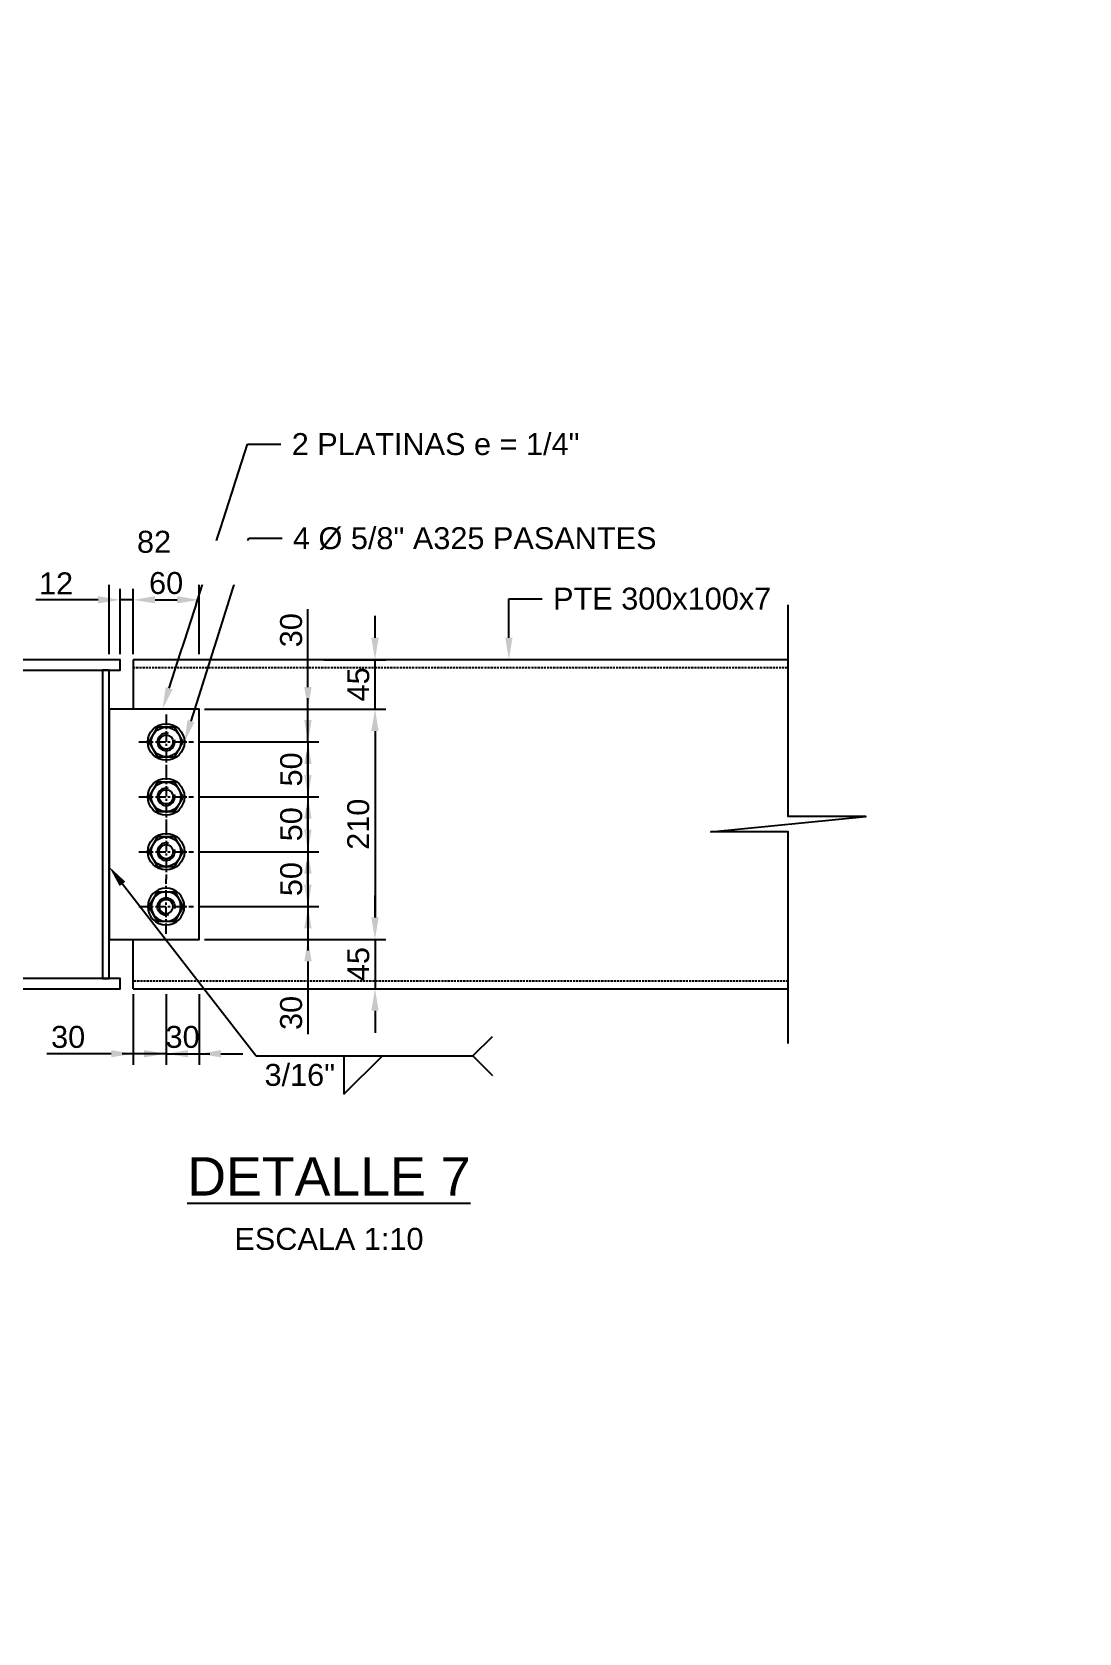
# Model space of a CAD drawing. Header units: millimetres. Extents: x -1367288 to 157996, y -18171 to 61708.
# Drawn here: x 30432 to 31386, y 13244 to 14703 of the extents above; entities that cross this region are included whole.
import ezdxf
from ezdxf import colors
from ezdxf.entities.mleader import LeaderData, LeaderLine
from ezdxf.enums import TextEntityAlignment as Align
from ezdxf.math import Vec2, Vec3

# ---------------------------------------------------------------- set-up
doc = ezdxf.new("R2010")
doc.units = ezdxf.units.MM
doc.header["$LTSCALE"] = 0.3
doc.linetypes.add('CENTER', pattern=[50.8, 31.75, -6.35, 6.35, -6.35])
doc.linetypes.add('HIDDEN', pattern=[9.525, 6.35, -3.175])
for name, color, linetype in [('EE-CENTROS', 8, 'CENTER'), ('EE-TEXTO 1', 4, 'Continuous'), ('EE-TEXTO 2', 2, 'Continuous'), ('SIM-COTAS', 1, 'Continuous'), ('SIM-OCULTOS', 8, 'HIDDEN'), ('SIM-PLATINAS', 2, 'Continuous'), ('SIM-PTE 300x1-4x150x3-8', 42, 'Continuous'), ('SIM-PTE 300x100x7', 213, 'Continuous')]:
    doc.layers.add(name, color=color, linetype=linetype)
doc.styles.add('ARIAL EE', font='arial.ttf')
doc.styles.get("Standard").update_dxf_attribs({"font": 'arial.ttf'})
doc.dimstyles.new('EE 1_STANDAR', dxfattribs={"dimtxt": 2, "dimasz": 2, "dimexe": 1, "dimexo": 0.5, "dimgap": 0.5, "dimtad": 1, "dimdec": 0, "dimdsep": 46, "dimtxsty": 'ARIAL EE', "dimcen": 1.5, "dimclrd": 256, "dimclre": 256, "dimclrt": 2, "dimadec": 0, "dimazin": 0, "dimtfac": 1, "dimtdec": 0, "dimtix": 1, "dimtmove": 0, "dimatfit": 2, "dimfxl": 1, "dimlwd": -1, "dimlwe": -1, "dimarcsym": 0})

# ---------------------------------------------------------------- blocks, each defined once
blk = doc.blocks.new('TUERCA 5-8')
blk.add_lwpolyline([(919700.1, -652089.1), (919692.3, -652102.6), (919700.1, -652116.1), (919715.7, -652116.1), (919723.5, -652102.6), (919715.7, -652089.1)], close=True)
for radius in [16.7, 13.5, 6.44]:
    blk.add_circle((919707.9, -652102.6), radius)
blk.add_arc((919707.9, -652102.6), 7.94, 75, 15)
at = {"layer": 'EE-CENTROS'}
for p, q in [((919707.9, -652077.6), (919707.9, -652127.6)), ((919682.9, -652102.6), (919732.9, -652102.6))]:
    blk.add_line(p, q, dxfattribs=at)
blk = doc.blocks.new('TUER 5-8')
blk.add_blockref('TUERCA 5-8', (-919707.9, 652102.6))
blk = doc.blocks.new('*D496')
at = {"layer": 'SIM-COTAS', "transparency": 16777216}
for p, q in [((30744.2, 14151.1), (30744.2, 14171.1)), ((30697.6, 14131.1), (30754.2, 14131.1)), ((30744.2, 14086.1), (30744.2, 14131.1)), ((30588.8, 14086.1), (30754.2, 14086.1)), ((30744.2, 14066.1), (30744.2, 14046.1))]:
    blk.add_line(p, q, dxfattribs=at)
for points in [[(30740.8, 14151.1), (30747.5, 14151.1), (30744.2, 14131.1)], [(30740.8, 14066.1), (30747.5, 14066.1), (30744.2, 14086.1)]]:
    blk.add_solid(points, dxfattribs=at)
at = {"layer": 'SIM-COTAS', "color": 2, "transparency": 16777216, "insert": (30729, 14108.6), "char_height": 20, "attachment_point": 5, "rotation": 90, "style": 'ARIAL EE'}
blk.add_mtext('45', dxfattribs=at)
blk = doc.blocks.new('*D497')
at = {"layer": 'SIM-COTAS', "transparency": 16777216}
for p, q in [((30588.8, 14086.1), (30754.2, 14086.1)), ((30744.2, 14066.1), (30744.2, 13896.1)), ((30588.8, 13876.1), (30754.2, 13876.1))]:
    blk.add_line(p, q, dxfattribs=at)
for points in [[(30740.8, 14066.1), (30747.5, 14066.1), (30744.2, 14086.1)], [(30740.8, 13896.1), (30747.5, 13896.1), (30744.2, 13876.1)]]:
    blk.add_solid(points, dxfattribs=at)
at = {"layer": 'SIM-COTAS', "color": 2, "transparency": 16777216, "insert": (30729, 13981.1), "char_height": 20, "attachment_point": 5, "rotation": 90, "style": 'ARIAL EE'}
blk.add_mtext('210', dxfattribs=at)
blk = doc.blocks.new('*D498')
at = {"layer": 'SIM-COTAS', "transparency": 16777216}
for p, q in [((30744.2, 13896.1), (30744.2, 13916.1)), ((30588.8, 13876.1), (30754.2, 13876.1)), ((30744.2, 13876.1), (30744.2, 13831.1)), ((30697.6, 13831.1), (30754.2, 13831.1)), ((30744.2, 13811.1), (30744.2, 13791.1))]:
    blk.add_line(p, q, dxfattribs=at)
for points in [[(30740.8, 13896.1), (30747.5, 13896.1), (30744.2, 13876.1)], [(30740.8, 13811.1), (30747.5, 13811.1), (30744.2, 13831.1)]]:
    blk.add_solid(points, dxfattribs=at)
at = {"layer": 'SIM-COTAS', "color": 2, "transparency": 16777216, "insert": (30729, 13853.6), "char_height": 20, "attachment_point": 5, "rotation": 90, "style": 'ARIAL EE'}
blk.add_mtext('45', dxfattribs=at)
blk = doc.blocks.new('*D499')
at = {"layer": 'SIM-COTAS', "transparency": 16777216}
for p, q in [((30683.1, 14106.1), (30683.1, 14177.3)), ((30588.8, 14086.1), (30693.1, 14086.1)), ((30683.1, 14056.1), (30683.1, 14086.1)), ((30583.8, 14056.1), (30693.1, 14056.1)), ((30683.1, 14036.1), (30683.1, 14016.1))]:
    blk.add_line(p, q, dxfattribs=at)
for points in [[(30679.7, 14106.1), (30686.4, 14106.1), (30683.1, 14086.1)], [(30679.7, 14036.1), (30686.4, 14036.1), (30683.1, 14056.1)]]:
    blk.add_solid(points, dxfattribs=at)
at = {"layer": 'SIM-COTAS', "color": 2, "transparency": 16777216, "insert": (30667.8, 14158), "char_height": 20, "attachment_point": 5, "rotation": 90, "style": 'ARIAL EE'}
blk.add_mtext('30', dxfattribs=at)
blk = doc.blocks.new('*D500')
at = {"layer": 'SIM-COTAS', "transparency": 16777216}
for p, q in [((30683.1, 14076.1), (30683.1, 14096.1)), ((30583.8, 14056.1), (30693.1, 14056.1)), ((30683.1, 14056.1), (30683.1, 14006.1)), ((30583.8, 14006.1), (30693.1, 14006.1)), ((30683.1, 13986.1), (30683.1, 13966.1))]:
    blk.add_line(p, q, dxfattribs=at)
for points in [[(30679.7, 14076.1), (30686.4, 14076.1), (30683.1, 14056.1)], [(30679.7, 13986.1), (30686.4, 13986.1), (30683.1, 14006.1)]]:
    blk.add_solid(points, dxfattribs=at)
at = {"layer": 'SIM-COTAS', "color": 2, "transparency": 16777216, "insert": (30667.9, 14031.1), "char_height": 20, "attachment_point": 5, "rotation": 90, "style": 'ARIAL EE'}
blk.add_mtext('50', dxfattribs=at)
blk = doc.blocks.new('*D501')
at = {"layer": 'SIM-COTAS', "transparency": 16777216}
for p, q in [((30683.1, 14026.1), (30683.1, 14046.1)), ((30583.8, 14006.1), (30693.1, 14006.1)), ((30683.1, 14006.1), (30683.1, 13956.1)), ((30583.8, 13956.1), (30693.1, 13956.1)), ((30683.1, 13936.1), (30683.1, 13916.1))]:
    blk.add_line(p, q, dxfattribs=at)
for points in [[(30679.7, 14026.1), (30686.4, 14026.1), (30683.1, 14006.1)], [(30679.7, 13936.1), (30686.4, 13936.1), (30683.1, 13956.1)]]:
    blk.add_solid(points, dxfattribs=at)
at = {"layer": 'SIM-COTAS', "color": 2, "transparency": 16777216, "insert": (30667.9, 13981.1), "char_height": 20, "attachment_point": 5, "rotation": 90, "style": 'ARIAL EE'}
blk.add_mtext('50', dxfattribs=at)
blk = doc.blocks.new('*D502')
at = {"layer": 'SIM-COTAS', "transparency": 16777216}
for p, q in [((30683.1, 13976.1), (30683.1, 13996.1)), ((30583.8, 13956.1), (30693.1, 13956.1)), ((30683.1, 13956.1), (30683.1, 13906.1)), ((30583.8, 13906.1), (30693.1, 13906.1)), ((30683.1, 13886.1), (30683.1, 13866.1))]:
    blk.add_line(p, q, dxfattribs=at)
for points in [[(30679.7, 13976.1), (30686.4, 13976.1), (30683.1, 13956.1)], [(30679.7, 13886.1), (30686.4, 13886.1), (30683.1, 13906.1)]]:
    blk.add_solid(points, dxfattribs=at)
at = {"layer": 'SIM-COTAS', "color": 2, "transparency": 16777216, "insert": (30667.9, 13931.1), "char_height": 20, "attachment_point": 5, "rotation": 90, "style": 'ARIAL EE'}
blk.add_mtext('50', dxfattribs=at)
blk = doc.blocks.new('*D503')
at = {"layer": 'SIM-COTAS', "transparency": 16777216}
for p, q in [((30683.1, 13926.1), (30683.1, 13946.1)), ((30583.8, 13906.1), (30693.1, 13906.1)), ((30683.1, 13906.1), (30683.1, 13876.1)), ((30588.8, 13876.1), (30693.1, 13876.1)), ((30683.1, 13856.1), (30683.1, 13789.8))]:
    blk.add_line(p, q, dxfattribs=at)
for points in [[(30679.7, 13926.1), (30686.4, 13926.1), (30683.1, 13906.1)], [(30679.7, 13856.1), (30686.4, 13856.1), (30683.1, 13876.1)]]:
    blk.add_solid(points, dxfattribs=at)
at = {"layer": 'SIM-COTAS', "color": 2, "transparency": 16777216, "insert": (30667.8, 13809.1), "char_height": 20, "attachment_point": 5, "rotation": 90, "style": 'ARIAL EE'}
blk.add_mtext('30', dxfattribs=at)
blk = doc.blocks.new('*D504')
at = {"layer": 'SIM-COTAS', "transparency": 16777216}
for p, q in [((30501.8, 14136.1), (30501.8, 14233.3)), ((30583.8, 14136.1), (30583.8, 14233.3)), ((30521.8, 14223.3), (30563.8, 14223.3))]:
    blk.add_line(p, q, dxfattribs=at)
for points in [[(30521.8, 14226.6), (30521.8, 14219.9), (30501.8, 14223.3)], [(30563.8, 14226.6), (30563.8, 14219.9), (30583.8, 14223.3)]]:
    blk.add_solid(points, dxfattribs=at)
at = {"layer": 'SIM-COTAS', "color": 2, "transparency": 16777216, "insert": (30542.8, 14238.5), "char_height": 20, "attachment_point": 5, "style": 'ARIAL EE'}
blk.add_mtext('82', dxfattribs=at)
blk = doc.blocks.new('AWS-FILL-IZQ')
at = {"transparency": 16777216}
for p, q in [((20, 0), (21.78, 1.78)), ((8.25, -3.5), (11.75, 0)), ((8.25, 0), (8.25, -3.5)), ((8.25, 0), (20, 0)), ((20, 0), (21.78, -1.78))]:
    blk.add_line(p, q, dxfattribs=at)
at = {"layer": 'EE-TEXTO 2', "color": 2, "transparency": 16777216, "style": 'ARIAL EE'}
for tag, p, flags in [('OBSERVACION', (22.3, -1.07), 4), ('DE-TANTO-CADA-TANTO', (12.07, -2.68), 12)]:
    blk.add_attdef(tag, p, '', height=2, dxfattribs=dict(at, flags=flags))
at = {"layer": 'EE-TEXTO 2', "color": 2, "transparency": 16777216, "style": 'ARIAL EE', "flags": 12}
blk.add_attdef('VALOR_SOLDADURA', text='', height=2, dxfattribs=at).set_placement((7.44, -2.73), align=Align.RIGHT)
blk = doc.blocks.new('TÍTULO')
at = {"layer": 'EE-TEXTO 1', "style": 'ARIAL EE'}
blk.add_attdef('%%UVISTAENPLANTA', text='', height=3.5, dxfattribs=at).set_placement((-0.54, 3.5), align=Align.CENTER)
at = {"layer": 'EE-TEXTO 2', "style": 'ARIAL EE'}
for tag, p in [('SUBTITULO', (-0.77, -1.27)), ('ESCALA1:100', (-0.32, -5.15))]:
    blk.add_attdef(tag, text='', height=2, dxfattribs=at).set_placement(p, align=Align.CENTER)
blk = doc.blocks.new('*D517')
at = {"layer": 'SIM-COTAS', "transparency": 16777216}
for p, q in [((30511.8, 14136.1), (30511.8, 14195.7)), ((30523.8, 14136.1), (30523.8, 14195.7)), ((30491.8, 14185.7), (30435.2, 14185.7)), ((30523.8, 14185.7), (30511.8, 14185.7)), ((30543.8, 14185.7), (30563.8, 14185.7))]:
    blk.add_line(p, q, dxfattribs=at)
for points in [[(30491.8, 14189), (30491.8, 14182.4), (30511.8, 14185.7)], [(30543.8, 14189), (30543.8, 14182.4), (30523.8, 14185.7)]]:
    blk.add_solid(points, dxfattribs=at)
at = {"layer": 'SIM-COTAS', "color": 2, "transparency": 16777216, "insert": (30453.5, 14200.7), "char_height": 20, "attachment_point": 5, "style": 'ARIAL EE'}
blk.add_mtext('12', dxfattribs=at)
blk = doc.blocks.new('*D518')
at = {"layer": 'SIM-COTAS', "transparency": 16777216}
for p, q in [((30523.8, 14136.1), (30523.8, 14195.7)), ((30583.8, 14136.1), (30583.8, 14195.7)), ((30543.8, 14185.7), (30563.8, 14185.7))]:
    blk.add_line(p, q, dxfattribs=at)
for points in [[(30543.8, 14189), (30543.8, 14182.4), (30523.8, 14185.7)], [(30563.8, 14189), (30563.8, 14182.4), (30583.8, 14185.7)]]:
    blk.add_solid(points, dxfattribs=at)
at = {"layer": 'SIM-COTAS', "color": 2, "transparency": 16777216, "insert": (30553.8, 14200.9), "char_height": 20, "attachment_point": 5, "style": 'ARIAL EE'}
blk.add_mtext('60', dxfattribs=at)
blk = doc.blocks.new('*D519')
at = {"layer": 'SIM-COTAS', "transparency": 16777216}
for p, q in [((30523.8, 13826.1), (30523.8, 13761.9)), ((30553.8, 13826.1), (30553.8, 13761.9)), ((30503.8, 13771.9), (30445.2, 13771.9)), ((30553.8, 13771.9), (30523.8, 13771.9)), ((30573.8, 13771.9), (30593.8, 13771.9))]:
    blk.add_line(p, q, dxfattribs=at)
for points in [[(30503.8, 13775.2), (30503.8, 13768.6), (30523.8, 13771.9)], [(30573.8, 13775.2), (30573.8, 13768.6), (30553.8, 13771.9)]]:
    blk.add_solid(points, dxfattribs=at)
at = {"layer": 'SIM-COTAS', "color": 2, "transparency": 16777216, "insert": (30464.5, 13787.1), "char_height": 20, "attachment_point": 5, "style": 'ARIAL EE'}
blk.add_mtext('30', dxfattribs=at)
blk = doc.blocks.new('*D520')
at = {"layer": 'SIM-COTAS', "transparency": 16777216}
for p, q in [((30553.8, 13826.1), (30553.8, 13761.9)), ((30583.8, 13826.1), (30583.8, 13761.9)), ((30533.8, 13771.9), (30513.8, 13771.9)), ((30553.8, 13771.9), (30583.8, 13771.9)), ((30603.8, 13771.9), (30623.8, 13771.9))]:
    blk.add_line(p, q, dxfattribs=at)
for points in [[(30533.8, 13775.2), (30533.8, 13768.6), (30553.8, 13771.9)], [(30603.8, 13775.2), (30603.8, 13768.6), (30583.8, 13771.9)]]:
    blk.add_solid(points, dxfattribs=at)
at = {"layer": 'SIM-COTAS', "color": 2, "transparency": 16777216, "insert": (30568.8, 13787.1), "char_height": 20, "attachment_point": 5, "style": 'ARIAL EE'}
blk.add_mtext('30', dxfattribs=at)

msp = doc.modelspace()

# ---------------------------------------------------------------- linework, layer by layer
at = {"layer": 'SIM-OCULTOS'}
msp.add_line((31120.9, 13838.1, 2.1), (30523.8, 13838.1, 2.1), dxfattribs=at)
at = {"layer": 'SIM-PTE 300x1-4x150x3-8', "elevation": 2.1}
msp.add_lwpolyline([(30361.8, 13831.1), (30511.8, 13831.1), (30511.8, 13840.6), (30361.8, 13840.6)], close=True, dxfattribs=at)
at = {"layer": 'SIM-PTE 300x100x7'}
for p, q in [((30523.8, 13831.1, 2.1), (30523.8, 13876.1, 2.1)), ((31120.9, 13831.1, 2.1), (31120.9, 13840.6, 2.1)), ((30523.8, 13831.1, 2.1), (31120.9, 13831.1, 2.1))]:
    msp.add_line(p, q, dxfattribs=at)

# ---------------------------------------------------------------- block references
at = {"layer": 'EE-TEXTO 1'}
ref = msp.add_blockref('TÍTULO', (30702.2, 13660.1, 0.6), dxfattribs=dict(at, xscale=10, yscale=10, zscale=10))
ref.add_attrib('%%UTÍTULO', '%%uDETALLE 7', dxfattribs={"height": 35, "style": 'ARIAL EE'}).set_placement((30702.2, 13660.1, 0.6), align=Align.MIDDLE_CENTER)
ref.add_attrib('ESCALA', 'ESCALA 1:10', dxfattribs={"layer": 'EE-TEXTO 2', "height": 20, "style": 'ARIAL EE'}).set_placement((30702.2, 13603.1, 0.6), align=Align.MIDDLE_CENTER)

# ---------------------------------------------------------------- dimensions: what is measured, and where the dimension line sits
at = {"layer": 'SIM-COTAS'}
dim = msp.add_linear_dim(base=(30744.2, 13831.1, 4.5), p1=(30583.8, 13876.1, 2.1), p2=(30692.6, 13831.1, 2.1), angle=90, dimstyle='EE 1_STANDAR', dxfattribs=at)
dim.commit()
dim.dimension.update_dxf_attribs({"geometry": '*D498', "text_midpoint": (30744.2, 13853.6, 4.5), "dimtype": 160})
dim = msp.add_linear_dim(base=(30553.8, 13771.9, 4.5), p1=(30523.8, 13831.1, 2.1), p2=(30553.8, 13831.1, 4.5), dimstyle='EE 1_STANDAR', dxfattribs=at)
dim.commit()
dim.dimension.update_dxf_attribs({"geometry": '*D519', "text_midpoint": (30464.5, 13771.9, 4.5), "dimtype": 160})
dim = msp.add_linear_dim(base=(30583.8, 13771.9), p1=(30553.8, 13831.1, 4.5), p2=(30583.8, 13831.1, 2.1), dimstyle='EE 1_STANDAR', dxfattribs=at)
dim.commit()
dim.dimension.update_dxf_attribs({"geometry": '*D520', "text_midpoint": (30568.8, 13787.1)})

# ---------------------------------------------------------------- leaders
at = {"layer": 'SIM-COTAS', "linetype": 'Continuous'}
ml = msp.add_multileader_mtext('Standard', dxfattribs=at)
ml.set_content('\\A1;{\\C2;2 PLATINAS e = 1/4"}', color=256)
ml.set_leader_properties()
ml.build(insert=Vec2(0, 0))
ml.multileader.update_dxf_attribs({"dogleg_length": 0.0025, "arrow_head_size": 30, "scale": 15})
ctx = ml.context
ctx.base_point, ctx.scale, ctx.char_height, ctx.arrow_head_size, ctx.landing_gap_size, ctx.plane_origin = Vec3(27699.8, 14673.1, -2.5), 15, 30, 30, 15, Vec3(-2408.9, 20174, -2.5)
notes = []
notes.append((ctx, [(0, (1, 1, 0), (27654.3, 14673.1, -2.5), (1, 0), 45.6, [(0, [(27548.1, 14317.1, -2.5)], 0, [])])]))
ctx.mtext.insert, ctx.mtext.width, ctx.mtext.defined_height, ctx.mtext.flow_direction = Vec3(27714.8, 14688.4, -2.5), 241.873, 126.9, 5
ctx.mtext.has_bg_fill, ctx.mtext.bg_color, ctx.mtext.bg_scale_factor, ctx.mtext.bg_transparency, ctx.mtext.use_window_bg_color = 1, -1027028792, 1.5, 0, 1
ml = msp.add_multileader_mtext('Standard', dxfattribs=at)
ml.set_content('\\A1;{\\C2;4 Ø 5/8" A325 PASANTES}', color=256)
ml.set_leader_properties()
ml.build(insert=Vec2(0, 0))
ml.multileader.update_dxf_attribs({"dogleg_length": 0.0025, "arrow_head_size": 30, "scale": 15})
ctx = ml.context
ctx.base_point, ctx.scale, ctx.char_height, ctx.arrow_head_size, ctx.landing_gap_size, ctx.plane_origin = Vec3(27732.8, 13973.5, -2.5), 15, 30, 30, 15, Vec3(-2365.7, 19673.6, -2.5)
notes.append((ctx, [(0, (1, 1, 0), (27687.3, 13973.5, -2.5), (1, 0), 45.6, [(0, [(27569.1, 14123.6, -2.5)], 0, [])])]))
ctx.mtext.insert, ctx.mtext.width, ctx.mtext.defined_height, ctx.mtext.flow_direction = Vec3(27747.8, 13988.7, -2.5), 268.898, 126.9, 5
ctx.mtext.has_bg_fill, ctx.mtext.bg_color, ctx.mtext.bg_scale_factor, ctx.mtext.bg_transparency, ctx.mtext.use_window_bg_color = 1, -1027028792, 1.5, 0, 1
ml = msp.add_multileader_mtext('Standard', dxfattribs=at)
ml.set_content('\\A1;{\\C2;VIGA ARMADA TIPO1}', color=256)
ml.set_leader_properties()
ml.build(insert=Vec2(0, 0))
ml.multileader.update_dxf_attribs({"dogleg_length": 0.0025, "arrow_head_size": 100, "scale": 50})
ctx = ml.context
ctx.base_point, ctx.scale, ctx.char_height, ctx.arrow_head_size, ctx.landing_gap_size, ctx.plane_origin = Vec3(-11488.6, 13342.9, 2), 50, 100, 100, 50, Vec3(-15708.9, -2492.3, 2)
notes.append((ctx, [(0, (1, 1, 0), (-11680.8, 13342.9, 2), (1, 0), 192.2, [(0, [(-11680.8, 13782.8, 2)], 0, [])])]))
ctx.mtext.insert, ctx.mtext.width, ctx.mtext.defined_height, ctx.mtext.flow_direction = Vec3(-11438.6, 13393.7, 2), 1051.855, 411.1, 5
for ctx, leaders in notes:
    for number, flags, end, landing, length, lines in leaders:
        leader = LeaderData()
        leader.index, (leader.has_last_leader_line, leader.has_dogleg_vector, leader.attachment_direction) = number, flags
        leader.last_leader_point, leader.dogleg_vector, leader.dogleg_length = Vec3(end), Vec3(landing), length
        for number, points, colour, breaks in lines:
            line = LeaderLine()
            line.index, line.vertices, line.color, line.breaks = number, Vec3.list(points), colors.encode_raw_color(colour), breaks
            leader.lines.append(line)
        ctx.leaders.append(leader)

# ---------------------------------------------------------------- next in the draw order: leaders
ml = msp.add_multileader_mtext('Standard', dxfattribs=at)
ml.set_content('\\A1;{\\C2;PLATINA e = 5/8"}', color=256)
ml.set_leader_properties()
ml.build(insert=Vec2(0, 0))
ml.multileader.update_dxf_attribs({"dogleg_length": 0.0025, "arrow_head_size": 30, "scale": 15})
ctx = ml.context
ctx.base_point, ctx.scale, ctx.char_height, ctx.arrow_head_size, ctx.landing_gap_size, ctx.plane_origin = Vec3(27993.3, 14618.9, -2.5), 15, 30, 30, 15, Vec3(-2052.5, 20244.4, -2.5)
notes = []
notes.append((ctx, [(0, (1, 1, 0), (27947.7, 14618.9, -2.5), (1, 0), 45.6, [(0, [(27947.7, 14378.1, -2.5)], 0, [])])]))
ctx.mtext.insert, ctx.mtext.width, ctx.mtext.defined_height, ctx.mtext.flow_direction = Vec3(28008.3, 14634.1, -2.5), 180.376, 126.9, 5
ctx.mtext.has_bg_fill, ctx.mtext.bg_color, ctx.mtext.bg_scale_factor, ctx.mtext.bg_transparency, ctx.mtext.use_window_bg_color = 1, -1027028792, 1.5, 0, 1
ml = msp.add_multileader_mtext('Standard', dxfattribs=at)
ml.set_content('\\A1;{\\C2;VIGA ARMADA TIPO 1}', color=256)
ml.set_leader_properties()
ml.build(insert=Vec2(0, 0))
ml.multileader.update_dxf_attribs({"dogleg_length": 0.0025, "arrow_head_size": 30, "scale": 15})
ctx = ml.context
ctx.base_point, ctx.scale, ctx.char_height, ctx.arrow_head_size, ctx.landing_gap_size, ctx.plane_origin = Vec3(28149.8, 13963.5, -2.5), 15, 30, 30, 15, Vec3(-1896, 19928, -2.5)
notes.append((ctx, [(0, (1, 1, 0), (28104.2, 13963.5, -2.5), (1, 0), 45.6, [(0, [(28104.2, 14062.1, -2.5)], 0, [])])]))
ctx.mtext.insert, ctx.mtext.width, ctx.mtext.defined_height, ctx.mtext.flow_direction = Vec3(28164.8, 13978.8, -2.5), 300.989, 126.9, 5
ctx.mtext.has_bg_fill, ctx.mtext.bg_color, ctx.mtext.bg_scale_factor, ctx.mtext.bg_transparency, ctx.mtext.use_window_bg_color = 1, -1027028792, 1.5, 0, 1
for ctx, leaders in notes:
    for number, flags, end, landing, length, lines in leaders:
        leader = LeaderData()
        leader.index, (leader.has_last_leader_line, leader.has_dogleg_vector, leader.attachment_direction) = number, flags
        leader.last_leader_point, leader.dogleg_vector, leader.dogleg_length = Vec3(end), Vec3(landing), length
        for number, points, colour, breaks in lines:
            line = LeaderLine()
            line.index, line.vertices, line.color, line.breaks = number, Vec3.list(points), colors.encode_raw_color(colour), breaks
            leader.lines.append(line)
        ctx.leaders.append(leader)

# ---------------------------------------------------------------- next in the draw order: block references
msp.add_blockref('TUER 5-8', (30553.8, 13956.1, 2.1))
at = {"xscale": -1, "rotation": 180}
msp.add_blockref('TUER 5-8', (30553.8, 13906.1, 2.1), dxfattribs=at)

# ---------------------------------------------------------------- next in the draw order: dimensions: what is measured, and where the dimension line sits
at = {"layer": 'SIM-COTAS'}
dim = msp.add_linear_dim(base=(30683.1, 13876.1, 4.5), p1=(30578.8, 13906.1, 2.1), p2=(30583.8, 13876.1, 2.1), angle=90, dimstyle='EE 1_STANDAR', dxfattribs=at)
dim.commit()
dim.dimension.update_dxf_attribs({"geometry": '*D503', "text_midpoint": (30683.1, 13809.1, 4.5), "dimtype": 160})

# ---------------------------------------------------------------- next in the draw order: leaders
at = {"layer": 'SIM-COTAS', "linetype": 'Continuous'}
ml = msp.add_multileader_mtext('Standard', dxfattribs=at)
ml.set_content('\\A1;{\\C2;4 Ø 5/8" A325 PASANTES}', color=256)
ml.set_leader_properties()
ml.build(insert=Vec2(0, 0))
ml.multileader.update_dxf_attribs({"dogleg_length": 0.0025, "arrow_head_size": 20, "scale": 10})
ctx = ml.context
ctx.base_point, ctx.scale, ctx.char_height, ctx.arrow_head_size, ctx.landing_gap_size, ctx.plane_origin = Vec3(29516.7, 14175.9, 2.1), 10, 20, 20, 10, Vec3(-530.4, 19442.6, 2.1)
notes = []
notes.append((ctx, [(0, (1, 1, 0), (29486.4, 14175.9, 2.1), (1, 0), 30.4, [(0, [(29413.2, 13991.1, 2.1)], 0, [])])]))
ctx.mtext.insert, ctx.mtext.width, ctx.mtext.defined_height, ctx.mtext.flow_direction = Vec3(29526.7, 14186, 2.1), 179.266, 84.6, 5
ctx.mtext.has_bg_fill, ctx.mtext.bg_color, ctx.mtext.bg_scale_factor, ctx.mtext.bg_transparency, ctx.mtext.use_window_bg_color = 1, -1027028792, 1.5, 0, 1
at = {"layer": 'SIM-COTAS'}
ml = msp.add_multileader_block('Standard', dxfattribs=at)
ml.set_content('AWS-FILL-IZQ', color=256, scale=10)
ml.set_attribute('VALOR_SOLDADURA', '3/16"', width=0)
ml.set_attribute('DE-TANTO-CADA-TANTO', '', width=0)
ml.set_attribute('OBSERVACION', '', width=0)
ml.set_leader_properties(color=256)
ml.build(insert=Vec2(0, 0))
ml.multileader.update_dxf_attribs({"arrow_head_size": 20, "scale": 10, "block_connection_type": 1})
ctx = ml.context
ctx.base_point, ctx.scale, ctx.char_height, ctx.arrow_head_size, ctx.landing_gap_size, ctx.plane_origin = Vec3(30715.9, 13769.9, 4.5), 10, 40, 20, 20, Vec3(31164.2, 13849.7, 4.5)
ctx.attachment_type = 1
notes.append((ctx, [(0, (1, 1, 0), (30635.9, 13769.9, 4.5), (1, 0), 80, [(0, [(30501.8, 13942.5, 4.5), (30635.9, 13769.9, 4.5)], 0, [])])]))
ctx.block.insert = Vec3(30633.4, 13769.9, 4.5)
for ctx, leaders in notes:
    for number, flags, end, landing, length, lines in leaders:
        leader = LeaderData()
        leader.index, (leader.has_last_leader_line, leader.has_dogleg_vector, leader.attachment_direction) = number, flags
        leader.last_leader_point, leader.dogleg_vector, leader.dogleg_length = Vec3(end), Vec3(landing), length
        for number, points, colour, breaks in lines:
            line = LeaderLine()
            line.index, line.vertices, line.color, line.breaks = number, Vec3.list(points), colors.encode_raw_color(colour), breaks
            leader.lines.append(line)
        ctx.leaders.append(leader)

# ---------------------------------------------------------------- next in the draw order: dimensions: what is measured, and where the dimension line sits
dim = msp.add_linear_dim(base=(30683.1, 13906.1, 4.5), p1=(30578.8, 13956.1, 2.1), p2=(30578.8, 13906.1, 2.1), angle=90, dimstyle='EE 1_STANDAR', dxfattribs=at)
dim.commit()
dim.dimension.update_dxf_attribs({"geometry": '*D502', "text_midpoint": (30667.9, 13931.1, 4.5)})

# ---------------------------------------------------------------- next in the draw order: leaders
at = {"layer": 'SIM-COTAS', "linetype": 'Continuous'}
ml = msp.add_multileader_mtext('Standard', dxfattribs=at)
ml.set_content('\\A1;{\\C2;PTE 220x90x4.5mm}', color=256)
ml.set_leader_properties()
ml.build(insert=Vec2(0, 0))
ml.multileader.update_dxf_attribs({"dogleg_length": 0.0025, "arrow_head_size": 20, "scale": 10})
ctx = ml.context
ctx.base_point, ctx.scale, ctx.char_height, ctx.arrow_head_size, ctx.landing_gap_size, ctx.plane_origin = Vec3(29766.6, 14162.3, 2.1), 10, 20, 20, 10, Vec3(-263.9, 20192.9, 2.1)
notes = []
notes.append((ctx, [(0, (1, 1, 0), (29736.3, 14162.3, 2.1), (1, 0), 30.4, [(0, [(29736.3, 14051.1, 2.1)], 0, [])])]))
ctx.mtext.insert, ctx.mtext.width, ctx.mtext.defined_height, ctx.mtext.flow_direction = Vec3(29776.6, 14172.5, 2.1), 200.659, 84.6, 5
ctx.mtext.has_bg_fill, ctx.mtext.bg_color, ctx.mtext.bg_scale_factor, ctx.mtext.bg_transparency, ctx.mtext.use_window_bg_color = 1, -1027028792, 1.5, 0, 1
for ctx, leaders in notes:
    for number, flags, end, landing, length, lines in leaders:
        leader = LeaderData()
        leader.index, (leader.has_last_leader_line, leader.has_dogleg_vector, leader.attachment_direction) = number, flags
        leader.last_leader_point, leader.dogleg_vector, leader.dogleg_length = Vec3(end), Vec3(landing), length
        for number, points, colour, breaks in lines:
            line = LeaderLine()
            line.index, line.vertices, line.color, line.breaks = number, Vec3.list(points), colors.encode_raw_color(colour), breaks
            leader.lines.append(line)
        ctx.leaders.append(leader)

# ---------------------------------------------------------------- next in the draw order: leaders
ml = msp.add_multileader_mtext('Standard', dxfattribs=at)
ml.set_content('\\A1;{\\C2;2 PLATINAS e = 1/4"}', color=256)
ml.set_leader_properties()
ml.build(insert=Vec2(0, 0))
ml.multileader.update_dxf_attribs({"dogleg_length": 0.0025, "arrow_head_size": 20, "scale": 10})
ctx = ml.context
ctx.base_point, ctx.scale, ctx.char_height, ctx.arrow_head_size, ctx.landing_gap_size, ctx.plane_origin = Vec3(29497.9, 14266.8, 2.1), 10, 20, 20, 10, Vec3(-573.7, 19943.1, 2.1)
notes = []
notes.append((ctx, [(0, (1, 1, 0), (29467.5, 14266.8, 2.1), (1, 0), 30.4, [(0, [(29393.2, 14021.1, 2.1)], 0, [])])]))
ctx.mtext.insert, ctx.mtext.width, ctx.mtext.defined_height, ctx.mtext.flow_direction = Vec3(29507.9, 14277, 2.1), 161.85, 84.6, 5
ctx.mtext.has_bg_fill, ctx.mtext.bg_color, ctx.mtext.bg_scale_factor, ctx.mtext.bg_transparency, ctx.mtext.use_window_bg_color = 1, -1027028792, 1.5, 0, 1
for ctx, leaders in notes:
    for number, flags, end, landing, length, lines in leaders:
        leader = LeaderData()
        leader.index, (leader.has_last_leader_line, leader.has_dogleg_vector, leader.attachment_direction) = number, flags
        leader.last_leader_point, leader.dogleg_vector, leader.dogleg_length = Vec3(end), Vec3(landing), length
        for number, points, colour, breaks in lines:
            line = LeaderLine()
            line.index, line.vertices, line.color, line.breaks = number, Vec3.list(points), colors.encode_raw_color(colour), breaks
            leader.lines.append(line)
        ctx.leaders.append(leader)

# ---------------------------------------------------------------- next in the draw order: linework, layer by layer
at = {"layer": 'SIM-OCULTOS'}
msp.add_line((30523.8, 14124.1, 2.1), (31120.9, 14124.1, 2.1), dxfattribs=at)
at = {"layer": 'SIM-PLATINAS', "elevation": 2.1}
msp.add_lwpolyline([(30501.8, 14086.1), (30501.8, 13876.1), (30583.8, 13876.1), (30583.8, 14086.1)], close=True, dxfattribs=at)
at = {"layer": 'SIM-PTE 300x1-4x150x3-8', "elevation": 2.1}
for points in [[(30361.8, 14121.6), (30511.8, 14121.6), (30511.8, 14131.1), (30361.8, 14131.1)], [(30495.8, 13840.6), (30501.8, 13840.6), (30501.8, 14121.6), (30495.8, 14121.6)]]:
    msp.add_lwpolyline(points, close=True, dxfattribs=at)
at = {"layer": 'SIM-PTE 300x100x7'}
for p, q in [((31120.9, 14131.1, 2.1), (30523.8, 14131.1, 2.1)), ((30523.8, 14131.1, 2.1), (30523.8, 14086.1, 2.1)), ((31120.9, 14121.6, 2.1), (31120.9, 14131.1, 2.1))]:
    msp.add_line(p, q, dxfattribs=at)

# ---------------------------------------------------------------- next in the draw order: block references
for p in [(30553.8, 14056.1, 2.1), (30553.8, 14006.1, 2.1)]:
    msp.add_blockref('TUER 5-8', p)

# ---------------------------------------------------------------- next in the draw order: dimensions: what is measured, and where the dimension line sits
at = {"layer": 'SIM-COTAS'}
dim = msp.add_linear_dim(base=(30583.8, 14223.3, 4.5), p1=(30501.8, 14131.1, 2.1), p2=(30583.8, 14131.1, 2.1), dimstyle='EE 1_STANDAR', dxfattribs=at)
dim.commit()
dim.dimension.update_dxf_attribs({"geometry": '*D504', "text_midpoint": (30542.8, 14238.5, 4.5)})
for base, p2, picture, middle in [((30683.1, 14056.1, 4.5), (30578.8, 14056.1, 2.1), '*D499', (30683.1, 14158, 4.5)), ((30744.2, 14131.1, 4.5), (30692.6, 14131.1, 2.1), '*D496', (30744.2, 14108.6, 4.5))]:
    dim = msp.add_linear_dim(base=base, p1=(30583.8, 14086.1, 2.1), p2=p2, angle=90, dimstyle='EE 1_STANDAR', dxfattribs=at)
    dim.commit()
    dim.dimension.update_dxf_attribs({"geometry": picture, "text_midpoint": middle, "dimtype": 160})
for base, p1, p2, picture, middle in [((30683.1, 14006.1, 4.5), (30578.8, 14056.1, 2.1), (30578.8, 14006.1, 2.1), '*D500', (30667.9, 14031.1, 4.5)), ((30744.2, 13876.1, 4.5), (30583.8, 14086.1, 2.1), (30583.8, 13876.1, 2.1), '*D497', (30729, 13981.1, 4.5)), ((30683.1, 13956.1, 4.5), (30578.8, 14006.1, 2.1), (30578.8, 13956.1, 2.1), '*D501', (30667.9, 13981.1, 4.5))]:
    dim = msp.add_linear_dim(base=base, p1=p1, p2=p2, angle=90, dimstyle='EE 1_STANDAR', dxfattribs=at)
    dim.commit()
    dim.dimension.update_dxf_attribs({"geometry": picture, "text_midpoint": middle})

# ---------------------------------------------------------------- next in the draw order: leaders
at = {"layer": 'SIM-COTAS', "linetype": 'Continuous'}
ml = msp.add_multileader_mtext('Standard', dxfattribs=at)
ml.set_content('\\A1;{\\C2;4 Ø 5/8" A325 PASANTES}', color=256)
ml.set_leader_properties()
ml.build(insert=Vec2(0, 0))
ml.multileader.update_dxf_attribs({"dogleg_length": 0.0025, "arrow_head_size": 20, "scale": 10})
ctx = ml.context
ctx.base_point, ctx.scale, ctx.char_height, ctx.arrow_head_size, ctx.landing_gap_size, ctx.plane_origin = Vec3(30659.4, 14241.8, 2.1), 10, 20, 20, 10, Vec3(626.8, 19442.6, 2.1)
notes = []
notes.append((ctx, [(0, (1, 1, 0), (30629.1, 14241.8, 2.1), (1, 0), 30.4, [(0, [(30570.5, 14056.1, 2.1)], 0, [])])]))
ctx.mtext.insert, ctx.mtext.width, ctx.mtext.defined_height, ctx.mtext.flow_direction = Vec3(30669.4, 14251.9, 2.1), 179.266, 84.6, 5
ctx.mtext.has_bg_fill, ctx.mtext.bg_color, ctx.mtext.bg_scale_factor, ctx.mtext.bg_transparency, ctx.mtext.use_window_bg_color = 1, -1027028792, 1.5, 0, 1
for ctx, leaders in notes:
    for number, flags, end, landing, length, lines in leaders:
        leader = LeaderData()
        leader.index, (leader.has_last_leader_line, leader.has_dogleg_vector, leader.attachment_direction) = number, flags
        leader.last_leader_point, leader.dogleg_vector, leader.dogleg_length = Vec3(end), Vec3(landing), length
        for number, points, colour, breaks in lines:
            line = LeaderLine()
            line.index, line.vertices, line.color, line.breaks = number, Vec3.list(points), colors.encode_raw_color(colour), breaks
            leader.lines.append(line)
        ctx.leaders.append(leader)

# ---------------------------------------------------------------- next in the draw order: leaders
ml = msp.add_multileader_mtext('Standard', dxfattribs=at)
ml.set_content('\\A1;{\\C2;PTE 300x100x7}', color=256)
ml.set_leader_properties()
ml.build(insert=Vec2(0, 0))
ml.multileader.update_dxf_attribs({"dogleg_length": 0.0025, "arrow_head_size": 20, "scale": 10})
ctx = ml.context
ctx.base_point, ctx.scale, ctx.char_height, ctx.arrow_head_size, ctx.landing_gap_size, ctx.plane_origin = Vec3(30896.5, 14186.6, 2.1), 10, 20, 20, 10, Vec3(866, 20238.6, 2.1)
notes = []
notes.append((ctx, [(0, (1, 1, 0), (30866.2, 14186.6, 2.1), (1, 0), 30.4, [(0, [(30866.2, 14131.1, 2.1)], 0, [])])]))
ctx.mtext.insert, ctx.mtext.width, ctx.mtext.defined_height, ctx.mtext.flow_direction = Vec3(30906.5, 14196.8, 2.1), 200.659, 84.6, 5
ctx.mtext.has_bg_fill, ctx.mtext.bg_color, ctx.mtext.bg_scale_factor, ctx.mtext.bg_transparency, ctx.mtext.use_window_bg_color = 1, -1027028792, 1.5, 0, 1
for ctx, leaders in notes:
    for number, flags, end, landing, length, lines in leaders:
        leader = LeaderData()
        leader.index, (leader.has_last_leader_line, leader.has_dogleg_vector, leader.attachment_direction) = number, flags
        leader.last_leader_point, leader.dogleg_vector, leader.dogleg_length = Vec3(end), Vec3(landing), length
        for number, points, colour, breaks in lines:
            line = LeaderLine()
            line.index, line.vertices, line.color, line.breaks = number, Vec3.list(points), colors.encode_raw_color(colour), breaks
            leader.lines.append(line)
        ctx.leaders.append(leader)

# ---------------------------------------------------------------- next in the draw order: linework, layer by layer
at = {"layer": 'SIM-COTAS', "elevation": 2.1}
msp.add_lwpolyline([(31120.9, 13781.1), (31120.9, 13974.1), (31051.4, 13974.1, 0.024922), (31050.3, 13974.1), (31191.4, 13988.2, -0.024922), (31190.3, 13988.1), (31120.9, 13988.1), (31120.9, 14181.1)], format="xyb", dxfattribs=at)

# ---------------------------------------------------------------- next in the draw order: leaders
at = {"layer": 'SIM-COTAS', "linetype": 'Continuous'}
ml = msp.add_multileader_mtext('Standard', dxfattribs=at)
ml.set_content('\\A1;{\\C2;2 PLATINAS e = 1/4"}', color=256)
ml.set_leader_properties()
ml.build(insert=Vec2(0, 0))
ml.multileader.update_dxf_attribs({"dogleg_length": 0.0025, "arrow_head_size": 20, "scale": 10})
ctx = ml.context
ctx.base_point, ctx.scale, ctx.char_height, ctx.arrow_head_size, ctx.landing_gap_size, ctx.plane_origin = Vec3(30658.3, 14327.5, 2.1), 10, 20, 20, 10, Vec3(583.6, 19943.1, 2.1)
notes = []
notes.append((ctx, [(0, (1, 1, 0), (30627.9, 14327.5, 2.1), (1, 0), 30.4, [(0, [(30550.5, 14086.1, 2.1)], 0, [])])]))
ctx.mtext.insert, ctx.mtext.width, ctx.mtext.defined_height, ctx.mtext.flow_direction = Vec3(30668.3, 14337.7, 2.1), 164.179, 84.6, 5
ctx.mtext.has_bg_fill, ctx.mtext.bg_color, ctx.mtext.bg_scale_factor, ctx.mtext.bg_transparency, ctx.mtext.use_window_bg_color = 1, -1027028792, 1.5, 0, 1
ml = msp.add_multileader_mtext('Standard', dxfattribs=at)
ml.set_content('\\A1;{\\C2;VIGA ARMADA TIPO1}', color=256)
ml.set_leader_properties()
ml.build(insert=Vec2(0, 0))
ml.multileader.update_dxf_attribs({"dogleg_length": 3.84, "arrow_head_size": 100, "scale": 50})
ctx = ml.context
ctx.base_point, ctx.scale, ctx.char_height, ctx.arrow_head_size, ctx.landing_gap_size, ctx.plane_origin = Vec3(-14428.9, 13343, -1.8), 50, 100, 100, 50, Vec3(-18649.2, -2492.2, -1.8)
notes.append((ctx, [(0, (1, 1, 0), (-14621.1, 13343, -1.8), (1, 0), 192.2, [(0, [(-14621, 13782.9, -1.8)], 0, [])])]))
ctx.mtext.insert, ctx.mtext.width, ctx.mtext.defined_height, ctx.mtext.flow_direction = Vec3(-14378.9, 13393.8, -1.8), 995.692, 380, 5
ctx.mtext.has_bg_fill, ctx.mtext.bg_color, ctx.mtext.bg_scale_factor, ctx.mtext.bg_transparency, ctx.mtext.use_window_bg_color = 1, -1073741824, 1.5, 0, 1
for ctx, leaders in notes:
    for number, flags, end, landing, length, lines in leaders:
        leader = LeaderData()
        leader.index, (leader.has_last_leader_line, leader.has_dogleg_vector, leader.attachment_direction) = number, flags
        leader.last_leader_point, leader.dogleg_vector, leader.dogleg_length = Vec3(end), Vec3(landing), length
        for number, points, colour, breaks in lines:
            line = LeaderLine()
            line.index, line.vertices, line.color, line.breaks = number, Vec3.list(points), colors.encode_raw_color(colour), breaks
            leader.lines.append(line)
        ctx.leaders.append(leader)

# ---------------------------------------------------------------- next in the draw order: leaders
ml = msp.add_multileader_mtext('Standard', dxfattribs=at)
ml.set_content('\\A1;{\\C2;PTE 300x100x7}', color=256)
ml.set_leader_properties()
ml.build(insert=Vec2(0, 0))
ml.multileader.update_dxf_attribs({"dogleg_length": 0.0025, "arrow_head_size": 20, "scale": 10})
ctx = ml.context
ctx.base_point, ctx.scale, ctx.char_height, ctx.arrow_head_size, ctx.landing_gap_size, ctx.plane_origin = Vec3(31446.5, 14219.3, 2.1), 10, 20, 20, 10, Vec3(61631.4, 20238.6, 2.1)
ctx.text_align_type = 2
notes = []
notes.append((ctx, [(0, (1, 1, 0), (31631.1, 14219.3, 2.1), (-1, 0), 30.4, [(0, [(31631.1, 14131.1, 2.1)], 0, [])])]))
ctx.mtext.insert, ctx.mtext.rotation, ctx.mtext.width, ctx.mtext.defined_height, ctx.mtext.alignment, ctx.mtext.flow_direction = Vec3(31590.8, 14229.5, 2.1), 6.283185, 164.162, 84.6, 3, 5
ctx.mtext.has_bg_fill, ctx.mtext.bg_color, ctx.mtext.bg_scale_factor, ctx.mtext.bg_transparency, ctx.mtext.use_window_bg_color = 1, -1027028792, 1.5, 0, 1
for ctx, leaders in notes:
    for number, flags, end, landing, length, lines in leaders:
        leader = LeaderData()
        leader.index, (leader.has_last_leader_line, leader.has_dogleg_vector, leader.attachment_direction) = number, flags
        leader.last_leader_point, leader.dogleg_vector, leader.dogleg_length = Vec3(end), Vec3(landing), length
        for number, points, colour, breaks in lines:
            line = LeaderLine()
            line.index, line.vertices, line.color, line.breaks = number, Vec3.list(points), colors.encode_raw_color(colour), breaks
            leader.lines.append(line)
        ctx.leaders.append(leader)

# ---------------------------------------------------------------- next in the draw order: dimensions: what is measured, and where the dimension line sits
at = {"layer": 'SIM-COTAS'}
dim = msp.add_linear_dim(base=(30523.8, 14185.7, 4.5), p1=(30511.8, 14131.1, 2.1), p2=(30523.8, 14131.1, 2.1), dimstyle='EE 1_STANDAR', dxfattribs=at)
dim.commit()
dim.dimension.update_dxf_attribs({"geometry": '*D517', "text_midpoint": (30453.5, 14185.7, 4.5), "dimtype": 160})
dim = msp.add_linear_dim(base=(30583.8, 14185.7, 4.5), p1=(30523.8, 14131.1, 2.1), p2=(30583.8, 14131.1, 2.1), dimstyle='EE 1_STANDAR', dxfattribs=at)
dim.commit()
dim.dimension.update_dxf_attribs({"geometry": '*D518', "text_midpoint": (30553.8, 14200.9, 4.5)})

doc.saveas('drawing.dxf')
